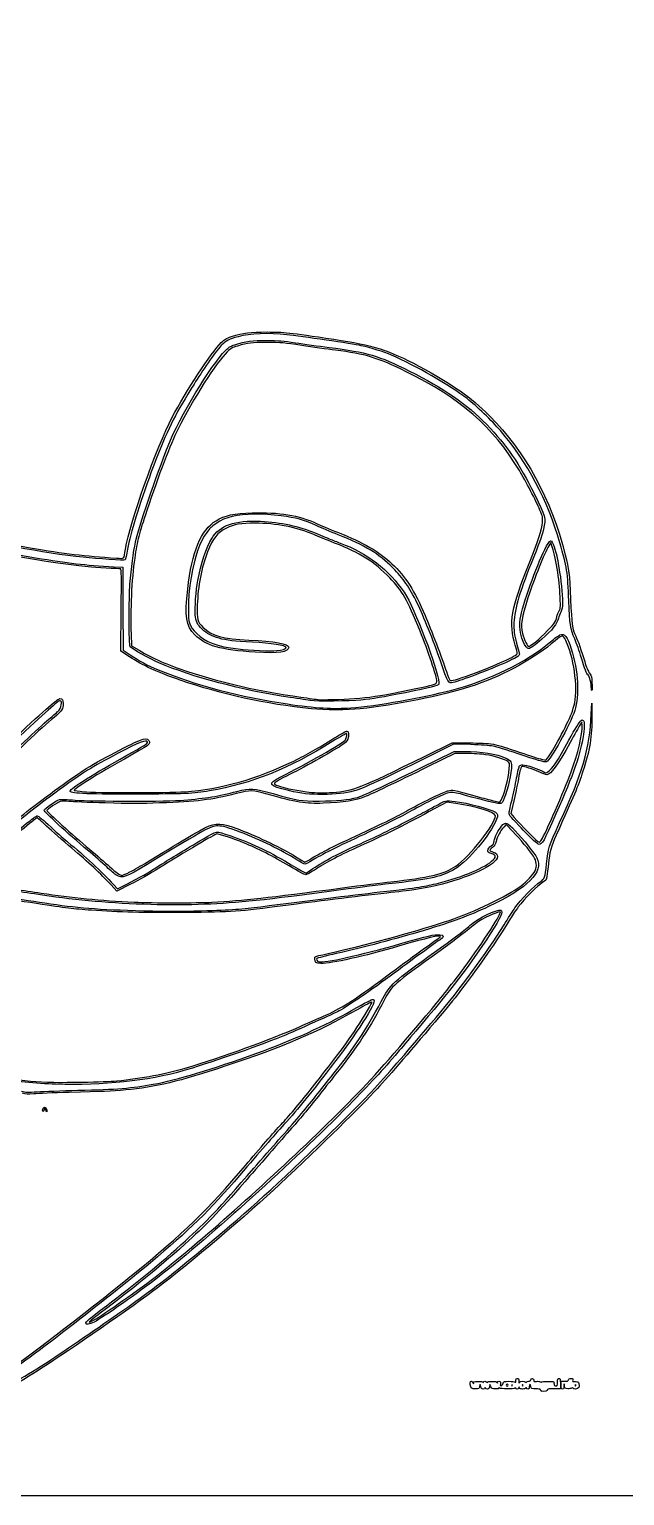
# Model space of a CAD drawing. Extents: x 0.09 to 7.29, y 6.89 to 11.9.
# Drawn here: x 1.194 to 1.504, y 8.774 to 9.539 of the extents above; entities that cross this region are included whole.
import ezdxf

# ---------------------------------------------------------------- set-up
doc = ezdxf.new("R2010")
doc.units = 0
doc.layers.add('Laag_1', color=7, linetype='CONTINUOUS')

msp = doc.modelspace()

# ---------------------------------------------------------------- linework, layer by layer
at = {"layer": 'Laag_1', "color": 1}
msp.add_lwpolyline([(0.104235, 8.773774), (0.104235, 10.240925), (7.257572, 10.240925), (7.257572, 8.773774)], close=True, dxfattribs=at)
at = {"layer": 'Laag_1', "color": 7}
for points in [[(1.466497, 9.269234), (1.46585, 9.27088), (1.464899, 9.269253)], [(1.23826, 9.2583), (1.242853, 9.258038), (1.242947, 9.236455), (1.243045, 9.214871), (1.246823, 9.212336)], [(1.246382, 9.211364), (1.241821, 9.214342), (1.242065, 9.23576)], [(1.247258, 9.223264), (1.247533, 9.21712), (1.251464, 9.21476)], [(1.487025, 9.181565), (1.487317, 9.187142), (1.487369, 9.180206)], [(1.482211, 9.17538), (1.482096, 9.177179), (1.481055, 9.1756)], [(1.400511, 9.15957), (1.414476, 9.166448), (1.423112, 9.166396)], [(1.424028, 9.165504), (1.415208, 9.165713), (1.401611, 9.158943)], [(1.398132, 9.153376), (1.415595, 9.161971), (1.42081, 9.161971)], [(1.422012, 9.160902), (1.415948, 9.160968), (1.401983, 9.154081)], [(1.461107, 9.157899), (1.463273, 9.157417), (1.46416, 9.158498)], [(1.416482, 9.134781), (1.41166, 9.135489), (1.402595, 9.130593)], [(1.43607, 9.136289), (1.439288, 9.135589), (1.439968, 9.136562)], [(1.446749, 9.136906), (1.445047, 9.129663), (1.446851, 9.127547)], [(1.446125, 9.120262), (1.442596, 9.123937), (1.441356, 9.122554)], [(1.33705, 9.099169), (1.338443, 9.098457), (1.341917, 9.100826)], [(1.246975, 9.092667), (1.239799, 9.089036), (1.236775, 9.092338)], [(1.238013, 9.092602), (1.240078, 9.090299), (1.24496, 9.092765)], [(1.439114, 9.076858), (1.439704, 9.078287), (1.438552, 9.078057)], [(1.203269, 8.975103), (1.203363, 8.974004), (1.202815, 8.974923), (1.202265, 8.975842), (1.202028, 8.975015)], [(1.429426, 8.830608), (1.429106, 8.831802), (1.428841, 8.830633)], [(1.434699, 8.830615), (1.434224, 8.831746), (1.433966, 8.830579)], [(1.453237, 8.830037), (1.45285, 8.830037)], [(1.464383, 8.833372), (1.467395, 8.833281), (1.46758, 8.832179)], [(1.470887, 8.832202), (1.470887, 8.82947), (1.467579, 8.829536)], [(1.471255, 8.831414), (1.471255, 8.833435), (1.473068, 8.833435)], [(1.473049, 8.830871), (1.472819, 8.832157), (1.472774, 8.830779)]]:
    msp.add_lwpolyline(points, dxfattribs=at)
for points in [[(1.453078, 9.216565)], [(1.45689, 9.218261)], [(1.48698, 9.195809)], [(1.340984, 9.188467)], [(1.363582, 9.189566)], [(1.456945, 9.115513)], [(1.461124, 9.115943)], [(1.239668, 9.097387)], [(1.245901, 9.09872)], [(1.25756, 9.082105)], [(1.289348, 9.083325)], [(1.208134, 8.988398)], [(1.239739, 8.990155)], [(1.20115, 8.97483)], [(1.228968, 8.866077)], [(1.223567, 8.863683)], [(1.443693, 8.831414)], [(1.445799, 8.831665)], [(1.451312, 8.831665)], [(1.46124, 8.828203)], [(1.471256, 8.831422)], [(1.47887, 8.831665)]]:
    msp.add_lwpolyline(points, close=True, dxfattribs=at)
for points in [[(1.294232, 9.375267), (1.295917, 9.376975), (1.296558, 9.377339), (1.299635, 9.37834)], [(1.30294, 9.378281), (1.298293, 9.377048), (1.296572, 9.37619), (1.294576, 9.37411)], [(1.299635, 9.37834), (1.305829, 9.380355), (1.309172, 9.38079), (1.318193, 9.380758)], [(1.328416, 9.379347), (1.318983, 9.380348), (1.309189, 9.379938), (1.30294, 9.378281)], [(1.318193, 9.380758), (1.327062, 9.380716), (1.32888, 9.380528), (1.352876, 9.37696)], [(1.367033, 9.373618), (1.362961, 9.37452), (1.335454, 9.3786), (1.328416, 9.379347)], [(1.266561, 9.32146), (1.272532, 9.33639), (1.288704, 9.363269), (1.296455, 9.371145)], [(1.268714, 9.336329), (1.275625, 9.349587), (1.288937, 9.3699), (1.294232, 9.375267)], [(1.297332, 9.370401), (1.291796, 9.365134), (1.279591, 9.345983), (1.271527, 9.329913)], [(1.294576, 9.37411), (1.291958, 9.371382), (1.285124, 9.361808), (1.280867, 9.354904)], [(1.296455, 9.371145), (1.298114, 9.37283), (1.298874, 9.373292), (1.301327, 9.374101)], [(1.302611, 9.373407), (1.299911, 9.372601), (1.299245, 9.372222), (1.297332, 9.370401)], [(1.301327, 9.374101), (1.306924, 9.375948), (1.310224, 9.376395), (1.318016, 9.376363)], [(1.318196, 9.375271), (1.309715, 9.375313), (1.30845, 9.37515), (1.302611, 9.373407)], [(1.318016, 9.376363), (1.324139, 9.376321), (1.326305, 9.376165), (1.332899, 9.375153)], [(1.336203, 9.373727), (1.326938, 9.375143), (1.325745, 9.375246), (1.318196, 9.375271)], [(1.332899, 9.375153), (1.337144, 9.374504), (1.344999, 9.373406), (1.350355, 9.372714)], [(1.353658, 9.371259), (1.349515, 9.371782), (1.34166, 9.372893), (1.336203, 9.373727)], [(1.350355, 9.372714), (1.370566, 9.370101), (1.375926, 9.368522), (1.392249, 9.360377)], [(1.352876, 9.37696), (1.373548, 9.373888), (1.381686, 9.371307), (1.397203, 9.362904)], [(1.390591, 9.360041), (1.375683, 9.367365), (1.369411, 9.36927), (1.353658, 9.371259)], [(1.383001, 9.368622), (1.378801, 9.370416), (1.372268, 9.37246), (1.367033, 9.373618)], [(1.422312, 9.345983), (1.413427, 9.352924), (1.395259, 9.363386), (1.383001, 9.368622)], [(1.397203, 9.362904), (1.415349, 9.353078), (1.423936, 9.347031), (1.43392, 9.337047)], [(1.280867, 9.354904), (1.279933, 9.353388), (1.278099, 9.350412), (1.276793, 9.348289)], [(1.449542, 9.308468), (1.435624, 9.331513), (1.418925, 9.346122), (1.390591, 9.360041)], [(1.392249, 9.360377), (1.410224, 9.351407), (1.422072, 9.343181), (1.432504, 9.332432)], [(1.276793, 9.348289), (1.268835, 9.335363), (1.265043, 9.327277), (1.257771, 9.30773)], [(1.439626, 9.329364), (1.435412, 9.334263), (1.427092, 9.34225), (1.422312, 9.345983)], [(1.244329, 9.26744), (1.24675, 9.28189), (1.260319, 9.320224), (1.268714, 9.336329)], [(1.432504, 9.332432), (1.442929, 9.321688), (1.449295, 9.312409), (1.457427, 9.296106)], [(1.43392, 9.337047), (1.452738, 9.318229), (1.466104, 9.293705), (1.473412, 9.264589)], [(1.271527, 9.329913), (1.267974, 9.322833), (1.261591, 9.306079), (1.255426, 9.287654)], [(1.470694, 9.270749), (1.464246, 9.293101), (1.453692, 9.313011), (1.439626, 9.329364)], [(1.249516, 9.271116), (1.250933, 9.278091), (1.26041, 9.30608), (1.266561, 9.32146)], [(1.460249, 9.287864), (1.458231, 9.292624), (1.452802, 9.30307), (1.449542, 9.308468)], [(1.257771, 9.30773), (1.251221, 9.29012), (1.246917, 9.276152), (1.245365, 9.267463)], [(1.457427, 9.296106), (1.463208, 9.284516), (1.463456, 9.283547), (1.462087, 9.277915)], [(1.255426, 9.287654), (1.251341, 9.275446), (1.25049, 9.27209), (1.249112, 9.262757)], [(1.291507, 9.282316), (1.295973, 9.285079), (1.300885, 9.286152), (1.310355, 9.286435)], [(1.325365, 9.284856), (1.315954, 9.286068), (1.306306, 9.285929), (1.299917, 9.28449)], [(1.310355, 9.286435), (1.324272, 9.286851), (1.334717, 9.28512), (1.343768, 9.280902)], [(1.461591, 9.281433), (1.461786, 9.284095), (1.461727, 9.284374), (1.460249, 9.287864)], [(1.276724, 9.246678), (1.278989, 9.266248), (1.283634, 9.277446), (1.291507, 9.282316)], [(1.299917, 9.28449), (1.287088, 9.2816), (1.281158, 9.271903), (1.277912, 9.248504)], [(1.296882, 9.278487), (1.292243, 9.27621), (1.289952, 9.273297), (1.287134, 9.266088)], [(1.289224, 9.273076), (1.293437, 9.279892), (1.301274, 9.282645), (1.314678, 9.282016)], [(1.311779, 9.281039), (1.304656, 9.281039), (1.3007, 9.280361), (1.296882, 9.278487)], [(1.342392, 9.275091), (1.333896, 9.27886), (1.322682, 9.281039), (1.311779, 9.281039)], [(1.314678, 9.282016), (1.325458, 9.281511), (1.334537, 9.279541), (1.343506, 9.275762)], [(1.34374, 9.279758), (1.337148, 9.282749), (1.333179, 9.28385), (1.325365, 9.284856)], [(1.355133, 9.274994), (1.351191, 9.276559), (1.346064, 9.278704), (1.34374, 9.279758)], [(1.343768, 9.280902), (1.345671, 9.280016), (1.350618, 9.277937), (1.354761, 9.276284)], [(1.454907, 9.260826), (1.459609, 9.272506), (1.461322, 9.277787), (1.461591, 9.281433)], [(1.462087, 9.277915), (1.461075, 9.273751), (1.459723, 9.269961), (1.455716, 9.260061)], [(1.22485, 9.258289), (1.20029, 9.260431), (1.152526, 9.269944), (1.141655, 9.274858)], [(1.141883, 9.275879), (1.148985, 9.272519), (1.170895, 9.26744), (1.197469, 9.262993)], [(1.222281, 9.263219), (1.202352, 9.265367), (1.17054, 9.271206), (1.158108, 9.274997)], [(1.158614, 9.276043), (1.159472, 9.275184), (1.180534, 9.270589), (1.194629, 9.268185)], [(1.246662, 9.249251), (1.247362, 9.25739), (1.248503, 9.266131), (1.249516, 9.271116)], [(1.28201, 9.251215), (1.283491, 9.259417), (1.286593, 9.268818), (1.289224, 9.273076)], [(1.353291, 9.270684), (1.349148, 9.272287), (1.344243, 9.274271), (1.342392, 9.275091)], [(1.343506, 9.275762), (1.346566, 9.274473), (1.350392, 9.272907), (1.352009, 9.272282)], [(1.352009, 9.272282), (1.353626, 9.271657), (1.356685, 9.27047), (1.358807, 9.269644)], [(1.381975, 9.252512), (1.373694, 9.26107), (1.366721, 9.265487), (1.353291, 9.270684)], [(1.354761, 9.276284), (1.368895, 9.270643), (1.37622, 9.266405), (1.38314, 9.259864)], [(1.383618, 9.257723), (1.376273, 9.265091), (1.36908, 9.269453), (1.355133, 9.274994)], [(1.462721, 9.267278), (1.465565, 9.272947), (1.466253, 9.273139), (1.467691, 9.268663)], [(1.475295, 9.240559), (1.474756, 9.255233), (1.474292, 9.258279), (1.470694, 9.270749)], [(1.194629, 9.268185), (1.212598, 9.26512), (1.222923, 9.26389), (1.239606, 9.262827)], [(1.197469, 9.262993), (1.214565, 9.260133), (1.222957, 9.259167), (1.23826, 9.2583)], [(1.24418, 9.261849), (1.243905, 9.261535), (1.229595, 9.262431), (1.222281, 9.263219)], [(1.239606, 9.262827), (1.243925, 9.262552), (1.243429, 9.262066), (1.244329, 9.26744)], [(1.245365, 9.267463), (1.244839, 9.26452), (1.244306, 9.261994), (1.24418, 9.261849)], [(1.249112, 9.262757), (1.247528, 9.252032), (1.246733, 9.235077), (1.247258, 9.223264)], [(1.287134, 9.266088), (1.283941, 9.257923), (1.282048, 9.248213), (1.281736, 9.23841)], [(1.358807, 9.269644), (1.371633, 9.264652), (1.384229, 9.254112), (1.390717, 9.242941)], [(1.449903, 9.230993), (1.45126, 9.238437), (1.458421, 9.258711), (1.462721, 9.267278)], [(1.464899, 9.269253), (1.462439, 9.265047), (1.457504, 9.252689), (1.454029, 9.242037)], [(1.470778, 9.2426), (1.470478, 9.251422), (1.468389, 9.264418), (1.466497, 9.269234)], [(1.467691, 9.268663), (1.468852, 9.265046), (1.469189, 9.263577), (1.470146, 9.257944)], [(1.473412, 9.264589), (1.47539, 9.256708), (1.475587, 9.255068), (1.476203, 9.241276)], [(1.241849, 9.257179), (1.240493, 9.257179), (1.228652, 9.257957), (1.22485, 9.258289)], [(1.242065, 9.23576), (1.24226, 9.252837), (1.242218, 9.257178), (1.241849, 9.257179)], [(1.38314, 9.259864), (1.390197, 9.253194), (1.394989, 9.245719), (1.400455, 9.232858)], [(1.396308, 9.239329), (1.392256, 9.2476), (1.388994, 9.252329), (1.383618, 9.257723)], [(1.447343, 9.217326), (1.443844, 9.22858), (1.445303, 9.23697), (1.454907, 9.260826)], [(1.455716, 9.260061), (1.449263, 9.24412), (1.446624, 9.234701), (1.44665, 9.227707)], [(1.470146, 9.257944), (1.471204, 9.251717), (1.471981, 9.24407), (1.471987, 9.239843)], [(1.246714, 9.216551), (1.246112, 9.217276), (1.246069, 9.242402), (1.246662, 9.249251)], [(1.277912, 9.248504), (1.277355, 9.244492), (1.277092, 9.240719), (1.277078, 9.236573)], [(1.280657, 9.233183), (1.280381, 9.236754), (1.281082, 9.246075), (1.28201, 9.251215)], [(1.397853, 9.224629), (1.390994, 9.241426), (1.388553, 9.245713), (1.381975, 9.252512)], [(1.280418, 9.222831), (1.27584, 9.227498), (1.275075, 9.232433), (1.276724, 9.246678)], [(1.390717, 9.242941), (1.396591, 9.232827), (1.408672, 9.199992), (1.407574, 9.197128)], [(1.454029, 9.242037), (1.450649, 9.231672), (1.450113, 9.228163), (1.451208, 9.223524)], [(1.470208, 9.23525), (1.470957, 9.236268), (1.470982, 9.236591), (1.470778, 9.2426)], [(1.471987, 9.239843), (1.471987, 9.236802), (1.471865, 9.236082), (1.471091, 9.234625)], [(1.478392, 9.220629), (1.476134, 9.225908), (1.475741, 9.228435), (1.475295, 9.240559)], [(1.476203, 9.241276), (1.476776, 9.228452), (1.477124, 9.225992), (1.478915, 9.222105)], [(1.277078, 9.236573), (1.277036, 9.228806), (1.277521, 9.227388), (1.281416, 9.223488)], [(1.284291, 9.225675), (1.281669, 9.228155), (1.280925, 9.229691), (1.280657, 9.233183)], [(1.281736, 9.23841), (1.281485, 9.23058), (1.281694, 9.229753), (1.284694, 9.226821)], [(1.408227, 9.209746), (1.404958, 9.219249), (1.399463, 9.232889), (1.396308, 9.239329)], [(1.400455, 9.232858), (1.403429, 9.225858), (1.40934, 9.210234), (1.411517, 9.203618)], [(1.467429, 9.22854), (1.468221, 9.229614), (1.468824, 9.230976), (1.469057, 9.232215)], [(1.469057, 9.232215), (1.469262, 9.233298), (1.469778, 9.234664), (1.470208, 9.23525)], [(1.471091, 9.234625), (1.470597, 9.233696), (1.470084, 9.232307), (1.46995, 9.231539)], [(1.293149, 9.220983), (1.288994, 9.222187), (1.286687, 9.223409), (1.284291, 9.225675)], [(1.284694, 9.226821), (1.289357, 9.222257), (1.295082, 9.220634), (1.308641, 9.220032)], [(1.406577, 9.198517), (1.406577, 9.200726), (1.401912, 9.214691), (1.397853, 9.224629)], [(1.44665, 9.227707), (1.446692, 9.224062), (1.44705, 9.221876), (1.448613, 9.216595)], [(1.453078, 9.216565), (1.450748, 9.219079), (1.449098, 9.226578), (1.449903, 9.230993)], [(1.45689, 9.218261), (1.459562, 9.220255), (1.465822, 9.22636), (1.467429, 9.22854)], [(1.46995, 9.231539), (1.469489, 9.228884), (1.466471, 9.225043), (1.461312, 9.220549)], [(1.261658, 9.208231), (1.257012, 9.210236), (1.24761, 9.215471), (1.246714, 9.216551)], [(1.311968, 9.213757), (1.293888, 9.214855), (1.286023, 9.217117), (1.280418, 9.222831)], [(1.281416, 9.223488), (1.285904, 9.218994), (1.291971, 9.21673), (1.302949, 9.215453)], [(1.310482, 9.218943), (1.301047, 9.219419), (1.296834, 9.219914), (1.293149, 9.220983)], [(1.308641, 9.220032), (1.322, 9.21944), (1.329421, 9.218091), (1.329399, 9.21626)], [(1.328046, 9.216163), (1.327876, 9.217244), (1.320263, 9.21845), (1.310482, 9.218943)], [(1.414289, 9.193948), (1.434149, 9.199214), (1.452924, 9.208406), (1.465781, 9.219157)], [(1.466137, 9.218068), (1.455694, 9.209336), (1.4393, 9.200703), (1.42348, 9.195605)], [(1.448471, 9.213081), (1.448471, 9.213419), (1.447963, 9.215331), (1.447343, 9.217326)], [(1.448613, 9.216595), (1.449144, 9.214804), (1.449577, 9.213033), (1.449577, 9.21266)], [(1.451208, 9.223524), (1.452051, 9.219951), (1.453668, 9.216729), (1.454619, 9.216729)], [(1.454461, 9.215626), (1.454179, 9.215626), (1.453557, 9.216049), (1.453078, 9.216565)], [(1.461312, 9.220549), (1.457633, 9.217342), (1.455245, 9.215626), (1.454461, 9.215626)], [(1.454619, 9.216729), (1.454741, 9.216729), (1.45576, 9.217418), (1.45689, 9.218261)], [(1.465781, 9.219157), (1.467848, 9.220885), (1.470058, 9.222515), (1.470694, 9.222781)], [(1.473761, 9.219772), (1.472102, 9.223088), (1.472153, 9.2231), (1.466137, 9.218068)], [(1.470694, 9.222781), (1.47308, 9.223778), (1.474465, 9.222053), (1.476577, 9.215454)], [(1.478387, 9.1874), (1.480086, 9.195649), (1.477791, 9.211709), (1.473761, 9.219772)], [(1.481778, 9.211074), (1.480857, 9.214129), (1.479333, 9.218429), (1.478392, 9.220629)], [(1.478915, 9.222105), (1.480134, 9.219462), (1.481704, 9.214975), (1.483564, 9.208826)], [(1.272809, 9.199184), (1.26062, 9.203422), (1.253558, 9.206677), (1.246382, 9.211364)], [(1.246823, 9.212336), (1.251652, 9.209096), (1.255687, 9.206937), (1.261295, 9.204593)], [(1.251464, 9.21476), (1.258994, 9.210238), (1.26554, 9.20739), (1.277222, 9.203551)], [(1.302949, 9.215453), (1.309223, 9.214723), (1.319557, 9.214271), (1.323192, 9.214566)], [(1.329399, 9.21626), (1.329357, 9.213772), (1.324118, 9.213018), (1.311968, 9.213757)], [(1.323192, 9.214566), (1.32599, 9.214796), (1.328149, 9.215504), (1.328046, 9.216163)], [(1.415122, 9.197965), (1.412448, 9.197365), (1.412539, 9.19721), (1.408227, 9.209746)], [(1.424768, 9.202296), (1.437445, 9.206984), (1.448471, 9.212001), (1.448471, 9.213081)], [(1.449577, 9.21266), (1.449577, 9.211822), (1.447693, 9.21069), (1.442225, 9.208242)], [(1.476577, 9.215454), (1.480197, 9.204146), (1.480939, 9.190932), (1.478384, 9.183299)], [(1.485225, 9.202028), (1.484758, 9.202028), (1.483548, 9.205204), (1.481778, 9.211074)], [(1.483564, 9.208826), (1.484395, 9.206081), (1.48534, 9.203791), (1.486068, 9.202762)], [(1.261295, 9.204593), (1.280342, 9.196629), (1.304541, 9.190212), (1.328664, 9.186728)], [(1.330139, 9.190124), (1.304967, 9.193877), (1.279002, 9.200742), (1.261658, 9.208231)], [(1.277222, 9.203551), (1.295879, 9.19742), (1.313314, 9.193467), (1.335653, 9.190301)], [(1.411517, 9.203618), (1.412259, 9.201359), (1.413102, 9.199316), (1.413388, 9.199078)], [(1.413388, 9.199078), (1.414023, 9.198551), (1.416641, 9.19929), (1.424768, 9.202296)], [(1.442225, 9.208242), (1.433538, 9.204354), (1.418956, 9.198824), (1.415122, 9.197965)], [(1.486982, 9.19581), (1.486745, 9.198803), (1.485836, 9.202028), (1.485225, 9.202028)], [(1.486068, 9.202762), (1.487124, 9.201271), (1.487251, 9.200802), (1.487363, 9.197984)], [(1.341215, 9.18423), (1.31736, 9.186658), (1.294399, 9.191677), (1.272809, 9.199184)], [(1.361738, 9.184702), (1.375029, 9.185705), (1.399312, 9.189977), (1.414289, 9.193948)], [(1.42348, 9.195605), (1.409428, 9.191075), (1.384885, 9.186157), (1.366519, 9.184189)], [(1.388203, 9.19323), (1.3997, 9.19551), (1.404754, 9.196669), (1.405916, 9.197291)], [(1.407574, 9.197128), (1.407239, 9.19626), (1.403142, 9.195193), (1.390241, 9.192618)], [(1.405916, 9.197291), (1.406278, 9.197486), (1.406577, 9.198037), (1.406577, 9.198517)], [(1.487363, 9.197984), (1.487541, 9.193556), (1.487273, 9.192047), (1.48698, 9.195809)], [(1.210209, 9.188432), (1.209376, 9.188432), (1.202504, 9.182319), (1.186454, 9.167301)], [(1.186998, 9.169337), (1.203258, 9.184505), (1.209042, 9.189553), (1.210169, 9.189556)], [(1.211804, 9.186967), (1.211804, 9.183992), (1.211287, 9.183197), (1.207086, 9.179714)], [(1.209106, 9.182841), (1.210862, 9.184369), (1.211663, 9.188432), (1.210209, 9.188432)], [(1.210169, 9.189556), (1.21134, 9.189556), (1.211804, 9.188824), (1.211804, 9.186967)], [(1.328664, 9.186728), (1.343432, 9.184596), (1.352749, 9.184025), (1.361738, 9.184702)], [(1.34098, 9.188468), (1.339768, 9.188666), (1.334889, 9.189416), (1.330139, 9.190124)], [(1.335653, 9.190301), (1.339999, 9.189686), (1.344051, 9.18911), (1.344657, 9.189023)], [(1.366892, 9.188788), (1.361366, 9.188245), (1.343628, 9.188026), (1.340984, 9.188467)], [(1.344657, 9.189023), (1.34619, 9.188803), (1.357611, 9.189131), (1.363582, 9.189566)], [(1.363581, 9.189566), (1.371429, 9.19014), (1.376209, 9.190851), (1.388203, 9.19323)], [(1.390241, 9.192618), (1.378059, 9.190186), (1.373479, 9.189435), (1.366892, 9.188788)], [(1.476673, 9.181628), (1.477295, 9.183245), (1.478066, 9.185842), (1.478387, 9.1874)], [(1.207086, 9.179714), (1.193596, 9.16853), (1.154725, 9.129832), (1.137242, 9.110181)], [(1.203421, 9.177916), (1.205912, 9.180071), (1.20847, 9.182288), (1.209106, 9.182841)], [(1.366519, 9.184189), (1.360157, 9.183507), (1.347977, 9.183513), (1.341215, 9.18423)], [(1.478384, 9.183299), (1.475868, 9.175781), (1.465707, 9.157324), (1.463651, 9.156535)], [(1.46416, 9.158498), (1.46671, 9.161605), (1.474542, 9.176082), (1.476673, 9.181628)], [(1.47052, 9.124852), (1.482516, 9.150744), (1.486053, 9.162898), (1.487025, 9.181565)], [(1.481742, 9.178152), (1.482165, 9.178502), (1.482398, 9.178502), (1.482831, 9.17811)], [(1.487369, 9.180206), (1.487453, 9.17017), (1.48614, 9.162237), (1.482662, 9.151679)], [(1.169357, 9.145277), (1.184796, 9.160736), (1.196209, 9.171671), (1.203421, 9.177916)], [(1.359517, 9.171322), (1.359346, 9.171427), (1.356154, 9.169611), (1.352419, 9.167287)], [(1.352909, 9.168857), (1.356531, 9.171133), (1.359257, 9.172614), (1.359707, 9.17255)], [(1.358984, 9.168094), (1.35953, 9.169418), (1.359815, 9.171138), (1.359517, 9.171322)], [(1.359707, 9.17255), (1.360711, 9.172407), (1.360895, 9.170457), (1.360098, 9.168376)], [(1.482873, 9.170761), (1.481283, 9.160215), (1.47794, 9.150534), (1.468574, 9.129346)], [(1.475367, 9.167812), (1.478734, 9.174017), (1.480802, 9.177372), (1.481742, 9.178152)], [(1.481055, 9.1756), (1.480482, 9.174732), (1.478191, 9.17069), (1.475963, 9.166618)], [(1.4765, 9.151314), (1.480033, 9.160838), (1.482481, 9.171157), (1.482211, 9.17538)], [(1.482831, 9.17811), (1.483532, 9.177529), (1.483539, 9.175316), (1.482873, 9.170761)], [(1.22103, 9.151216), (1.227188, 9.155369), (1.246393, 9.165695), (1.251597, 9.167651)], [(1.255801, 9.166842), (1.25532, 9.168307), (1.251525, 9.166884), (1.240083, 9.160829)], [(1.256475, 9.167693), (1.257675, 9.165861), (1.257073, 9.165404), (1.243762, 9.158022)], [(1.244506, 9.159648), (1.253732, 9.164766), (1.256007, 9.166215), (1.255801, 9.166842)], [(1.251597, 9.167651), (1.254735, 9.168831), (1.255724, 9.168839), (1.256475, 9.167693)], [(1.352419, 9.167287), (1.329149, 9.152806), (1.310384, 9.145254), (1.288023, 9.141371)], [(1.32534, 9.148796), (1.337616, 9.154827), (1.358438, 9.166771), (1.358984, 9.168094)], [(1.356671, 9.164984), (1.351378, 9.161559), (1.336131, 9.153029), (1.328277, 9.149099)], [(1.331977, 9.156975), (1.339022, 9.160465), (1.344474, 9.163559), (1.352909, 9.168857)], [(1.360098, 9.168376), (1.359603, 9.16708), (1.359024, 9.166507), (1.356671, 9.164984)], [(1.423112, 9.166396), (1.43559, 9.166316), (1.436104, 9.166225), (1.449939, 9.161473)], [(1.435903, 9.164702), (1.433888, 9.165093), (1.429842, 9.165368), (1.424028, 9.165504)], [(1.448397, 9.160878), (1.443206, 9.162654), (1.437583, 9.164375), (1.435903, 9.164702)], [(1.475963, 9.166618), (1.469483, 9.154774), (1.465903, 9.149844), (1.463783, 9.149844)], [(1.464332, 9.151246), (1.466777, 9.152884), (1.469417, 9.156847), (1.475367, 9.167812)], [(1.240083, 9.160829), (1.226703, 9.153781), (1.222263, 9.151009), (1.209741, 9.141882)], [(1.215477, 9.141365), (1.215477, 9.142547), (1.228775, 9.150921), (1.244506, 9.159648)], [(1.243762, 9.158022), (1.23047, 9.15065), (1.216819, 9.142114), (1.217575, 9.141646)], [(1.275343, 9.140965), (1.293682, 9.142185), (1.313325, 9.147739), (1.331977, 9.156975)], [(1.352231, 9.140594), (1.363383, 9.141513), (1.365688, 9.142418), (1.400511, 9.15957)], [(1.401611, 9.158943), (1.379012, 9.147691), (1.367925, 9.142581), (1.363463, 9.141359)], [(1.42081, 9.161971), (1.42976, 9.161971), (1.437623, 9.160717), (1.442404, 9.158528)], [(1.431934, 9.160275), (1.429812, 9.160582), (1.425347, 9.160865), (1.422012, 9.160902)], [(1.443576, 9.15671), (1.442126, 9.157851), (1.436247, 9.159651), (1.431934, 9.160275)], [(1.442404, 9.158528), (1.445202, 9.157248), (1.445686, 9.156352), (1.445369, 9.153053)], [(1.444289, 9.152996), (1.444522, 9.155879), (1.444501, 9.155983), (1.443576, 9.15671)], [(1.463651, 9.156535), (1.462761, 9.156194), (1.458755, 9.157335), (1.448397, 9.160878)], [(1.449939, 9.161473), (1.454891, 9.159772), (1.459917, 9.158163), (1.461107, 9.157899)], [(1.189942, 9.128207), (1.196801, 9.133789), (1.213349, 9.146037), (1.22103, 9.151216)], [(1.329316, 9.141538), (1.318741, 9.143983), (1.318063, 9.14522), (1.32534, 9.148796)], [(1.328277, 9.149099), (1.322524, 9.14622), (1.321513, 9.14553), (1.322068, 9.144862)], [(1.365051, 9.137942), (1.367904, 9.138755), (1.377921, 9.143429), (1.398132, 9.153376)], [(1.401983, 9.154081), (1.38502, 9.145714), (1.37285, 9.139893), (1.368908, 9.138259)], [(1.439968, 9.136562), (1.441507, 9.13876), (1.443865, 9.14773), (1.444289, 9.152996)], [(1.445369, 9.153053), (1.444878, 9.147951), (1.442687, 9.139336), (1.441071, 9.136155)], [(1.4457, 9.136799), (1.446423, 9.139831), (1.4475, 9.144934), (1.448096, 9.148138)], [(1.449035, 9.147639), (1.448715, 9.145719), (1.447684, 9.140889), (1.446749, 9.136906)], [(1.448096, 9.148138), (1.448691, 9.151342), (1.449371, 9.154195), (1.449605, 9.154477)], [(1.45099, 9.154053), (1.450232, 9.153813), (1.449871, 9.152628), (1.449035, 9.147639)], [(1.449605, 9.154477), (1.449838, 9.154759), (1.450656, 9.15499), (1.45142, 9.15499)], [(1.460153, 9.151116), (1.456462, 9.152822), (1.451808, 9.154313), (1.45099, 9.154053)], [(1.45142, 9.15499), (1.453033, 9.15499), (1.459724, 9.15276), (1.461911, 9.151493)], [(1.463783, 9.149844), (1.463301, 9.149844), (1.461668, 9.150417), (1.460153, 9.151116)], [(1.461124, 9.115943), (1.46296, 9.118741), (1.472906, 9.141621), (1.4765, 9.151314)], [(1.461911, 9.151493), (1.46334, 9.150665), (1.463448, 9.150654), (1.464332, 9.151246)], [(1.482662, 9.151679), (1.479897, 9.143289), (1.478124, 9.13905), (1.468719, 9.118333)], [(1.209741, 9.141882), (1.185779, 9.124415), (1.171575, 9.111962), (1.135551, 9.076837)], [(1.249103, 9.139718), (1.221914, 9.139677), (1.215477, 9.140021), (1.215477, 9.141365)], [(1.217575, 9.141646), (1.217749, 9.141538), (1.219953, 9.141234), (1.222474, 9.140965)], [(1.222474, 9.140965), (1.228476, 9.140327), (1.265754, 9.140329), (1.275343, 9.140965)], [(1.288023, 9.141371), (1.279701, 9.139926), (1.275063, 9.139729), (1.249103, 9.139718)], [(1.302026, 9.139978), (1.288661, 9.13663), (1.28177, 9.135786), (1.262104, 9.135084)], [(1.274648, 9.136537), (1.28626, 9.13757), (1.292718, 9.138632), (1.302369, 9.141095)], [(1.318069, 9.139745), (1.310675, 9.141863), (1.309617, 9.141878), (1.302026, 9.139978)], [(1.302369, 9.141095), (1.309754, 9.14298), (1.31068, 9.142924), (1.321264, 9.139944)], [(1.322068, 9.144862), (1.32302, 9.143715), (1.334494, 9.14119), (1.341464, 9.140594)], [(1.347212, 9.139526), (1.339701, 9.139526), (1.336448, 9.139888), (1.329316, 9.141538)], [(1.341464, 9.140594), (1.345623, 9.140241), (1.34788, 9.140241), (1.352231, 9.140594)], [(1.363463, 9.141359), (1.358877, 9.140102), (1.35379, 9.139529), (1.347212, 9.139526)], [(1.39151, 9.131253), (1.400776, 9.136416), (1.410223, 9.141003), (1.412586, 9.141487)], [(1.42146, 9.139051), (1.41353, 9.141301), (1.413487, 9.141297), (1.405184, 9.137194)], [(1.412586, 9.141487), (1.414945, 9.14197), (1.414103, 9.142142), (1.427524, 9.138454)], [(1.201897, 9.131252), (1.201939, 9.132002), (1.208439, 9.136571), (1.209872, 9.13684)], [(1.210325, 9.135851), (1.209016, 9.135497), (1.203355, 9.13163), (1.203355, 9.131088)], [(1.209872, 9.13684), (1.210628, 9.136983), (1.214308, 9.136882), (1.21805, 9.136582)], [(1.214808, 9.135893), (1.212725, 9.13614), (1.21129, 9.136133), (1.210325, 9.135851)], [(1.233808, 9.135084), (1.225043, 9.135332), (1.216493, 9.135693), (1.214808, 9.135893)], [(1.21805, 9.136582), (1.227199, 9.135891), (1.267037, 9.135859), (1.274648, 9.136537)], [(1.262104, 9.135084), (1.252465, 9.134739), (1.246237, 9.134743), (1.233808, 9.135084)], [(1.347227, 9.134928), (1.338514, 9.134532), (1.333206, 9.13541), (1.318069, 9.139745)], [(1.321264, 9.139944), (1.334763, 9.136143), (1.335285, 9.136059), (1.345206, 9.136087)], [(1.345206, 9.136087), (1.354105, 9.136129), (1.360838, 9.136742), (1.365051, 9.137942)], [(1.368908, 9.138259), (1.364394, 9.136389), (1.358079, 9.135418), (1.347227, 9.134928)], [(1.405184, 9.137194), (1.401605, 9.135425), (1.396361, 9.132689), (1.393531, 9.131115)], [(1.402791, 9.131887), (1.404368, 9.132735), (1.40679, 9.134063), (1.408172, 9.134838)], [(1.408172, 9.134838), (1.41115, 9.136509), (1.411857, 9.136555), (1.418337, 9.135501)], [(1.437075, 9.128389), (1.437075, 9.13014), (1.427199, 9.133208), (1.416482, 9.134781)], [(1.418337, 9.135501), (1.427043, 9.134086), (1.437044, 9.131071), (1.437815, 9.12963)], [(1.439165, 9.134777), (1.437731, 9.134777), (1.429639, 9.136731), (1.42146, 9.139051)], [(1.427524, 9.138454), (1.430454, 9.137648), (1.4343, 9.136674), (1.43607, 9.136289)], [(1.441071, 9.136155), (1.440477, 9.134985), (1.44019, 9.134777), (1.439165, 9.134777)], [(1.44418, 9.130121), (1.444292, 9.130762), (1.444978, 9.133768), (1.4457, 9.136799)], [(1.198229, 9.127363), (1.197739, 9.127186), (1.183351, 9.115394), (1.177267, 9.110185)], [(1.180571, 9.114404), (1.192819, 9.12464), (1.197552, 9.128347), (1.198375, 9.128347)], [(1.203252, 9.123041), (1.200669, 9.125484), (1.198409, 9.127429), (1.198229, 9.127363)], [(1.198375, 9.128347), (1.198937, 9.128347), (1.201257, 9.126436), (1.205597, 9.122395)], [(1.224512, 9.110488), (1.214568, 9.118877), (1.201876, 9.13053), (1.201897, 9.131252)], [(1.203355, 9.131088), (1.203355, 9.130545), (1.216829, 9.118359), (1.225589, 9.110979)], [(1.285954, 9.122212), (1.291647, 9.124965), (1.294211, 9.124818), (1.30368, 9.121193)], [(1.364132, 9.117809), (1.380583, 9.125472), (1.38524, 9.127759), (1.39151, 9.131253)], [(1.402595, 9.130593), (1.38764, 9.122516), (1.379484, 9.118453), (1.366337, 9.112529)], [(1.367072, 9.11401), (1.373569, 9.116862), (1.387648, 9.123749), (1.394389, 9.127371)], [(1.393531, 9.131115), (1.386712, 9.127321), (1.381477, 9.124719), (1.368607, 9.11873)], [(1.394389, 9.127371), (1.397433, 9.129007), (1.401214, 9.13104), (1.402791, 9.131887)], [(1.436917, 9.124954), (1.43271, 9.116175), (1.42132, 9.103336), (1.414722, 9.099934)], [(1.416367, 9.102105), (1.423632, 9.107095), (1.437056, 9.124133), (1.437075, 9.128389)], [(1.437815, 9.12963), (1.438405, 9.128528), (1.438255, 9.127746), (1.436917, 9.124954)], [(1.440283, 9.123014), (1.442329, 9.125404), (1.442947, 9.125189), (1.447374, 9.120553)], [(1.449325, 9.123289), (1.444309, 9.1286), (1.443987, 9.129027), (1.44418, 9.130121)], [(1.446851, 9.127547), (1.44979, 9.124098), (1.459274, 9.114565), (1.459766, 9.114565)], [(1.468574, 9.129346), (1.462141, 9.114793), (1.461395, 9.113432), (1.459842, 9.113432)], [(1.463711, 9.103401), (1.464515, 9.111594), (1.464814, 9.112536), (1.47052, 9.124852)], [(1.216402, 9.111469), (1.211753, 9.11539), (1.205836, 9.120598), (1.203252, 9.123041)], [(1.205597, 9.122395), (1.209114, 9.119122), (1.213019, 9.115621), (1.214275, 9.114616)], [(1.25415, 9.103397), (1.272704, 9.114708), (1.28287, 9.120722), (1.285954, 9.122212)], [(1.292421, 9.123086), (1.288791, 9.123128), (1.287318, 9.122304), (1.255541, 9.10299)], [(1.291925, 9.118977), (1.29115, 9.118977), (1.274852, 9.109305), (1.261735, 9.101063)], [(1.284882, 9.116389), (1.292249, 9.120731), (1.291076, 9.120588), (1.298728, 9.118073)], [(1.305818, 9.114348), (1.30111, 9.116258), (1.292949, 9.118977), (1.291925, 9.118977)], [(1.304063, 9.119892), (1.297493, 9.122443), (1.295207, 9.12307), (1.292421, 9.123086)], [(1.298728, 9.118073), (1.308329, 9.114917), (1.318809, 9.109986), (1.329314, 9.103684)], [(1.30368, 9.121193), (1.314014, 9.117237), (1.32631, 9.111304), (1.33313, 9.106985)], [(1.333187, 9.105675), (1.325647, 9.11043), (1.314818, 9.115717), (1.304063, 9.119892)], [(1.340883, 9.105986), (1.344854, 9.108531), (1.351821, 9.112074), (1.364132, 9.117809)], [(1.368607, 9.11873), (1.355209, 9.112496), (1.345996, 9.107867), (1.341715, 9.105221)], [(1.436445, 9.115313), (1.436707, 9.117247), (1.438598, 9.121045), (1.440283, 9.123014)], [(1.441356, 9.122554), (1.439679, 9.120684), (1.437918, 9.117294), (1.437422, 9.114981)], [(1.456828, 9.10734), (1.454708, 9.110533), (1.449939, 9.116291), (1.446125, 9.120262)], [(1.447374, 9.120553), (1.451466, 9.116267), (1.45766, 9.108533), (1.458643, 9.106482)], [(1.456924, 9.115544), (1.455688, 9.116687), (1.452269, 9.120173), (1.449325, 9.123289)], [(1.468719, 9.118333), (1.46617, 9.112718), (1.465149, 9.108972), (1.464681, 9.103519)], [(1.214275, 9.114616), (1.222889, 9.107725), (1.232189, 9.099099), (1.238013, 9.092602)], [(1.236775, 9.092338), (1.23141, 9.0982), (1.225044, 9.104177), (1.216402, 9.111469)], [(1.234548, 9.101704), (1.232479, 9.103624), (1.227962, 9.107577), (1.224512, 9.110488)], [(1.225589, 9.110979), (1.229227, 9.107913), (1.233883, 9.10385), (1.235936, 9.10195)], [(1.26243, 9.102737), (1.26801, 9.10631), (1.275191, 9.110676), (1.284882, 9.116389)], [(1.329647, 9.102234), (1.32122, 9.107284), (1.313267, 9.111327), (1.305818, 9.114348)], [(1.341917, 9.100826), (1.347958, 9.104944), (1.355857, 9.109084), (1.367072, 9.11401)], [(1.366337, 9.112529), (1.356432, 9.108066), (1.348756, 9.104047), (1.343808, 9.100732)], [(1.434398, 9.10886), (1.432418, 9.109278), (1.432634, 9.111279), (1.434822, 9.112779)], [(1.435577, 9.111924), (1.434786, 9.111288), (1.434139, 9.110582), (1.434139, 9.110355)], [(1.434139, 9.110355), (1.434139, 9.110125), (1.434886, 9.109742), (1.435801, 9.109497)], [(1.434822, 9.112779), (1.435991, 9.11358), (1.436272, 9.11402), (1.436445, 9.115313)], [(1.435801, 9.109497), (1.438995, 9.108642), (1.438862, 9.106193), (1.43548, 9.103584)], [(1.437422, 9.114981), (1.437095, 9.113454), (1.43673, 9.112851), (1.435577, 9.111924)], [(1.459842, 9.113432), (1.459484, 9.113432), (1.458181, 9.114369), (1.456945, 9.115513)], [(1.459766, 9.114565), (1.460017, 9.114565), (1.460628, 9.115185), (1.461124, 9.115943)], [(1.235936, 9.10195), (1.23932, 9.098818), (1.241457, 9.0973), (1.242512, 9.097277)], [(1.255541, 9.10299), (1.244631, 9.096359), (1.242558, 9.095627), (1.239668, 9.097387)], [(1.24496, 9.092765), (1.251428, 9.096032), (1.256301, 9.098813), (1.26243, 9.102737)], [(1.245901, 9.098746), (1.247553, 9.099544), (1.251264, 9.101637), (1.25415, 9.103397)], [(1.329314, 9.103684), (1.332801, 9.101592), (1.336282, 9.09956), (1.33705, 9.099169)], [(1.33825, 9.097662), (1.337655, 9.097662), (1.334296, 9.099447), (1.329647, 9.102234)], [(1.33313, 9.106985), (1.335482, 9.105496), (1.337588, 9.104277), (1.337811, 9.104277)], [(1.33778, 9.103175), (1.337435, 9.103175), (1.335368, 9.104299), (1.333187, 9.105675)], [(1.341715, 9.105221), (1.339896, 9.104097), (1.338125, 9.103176), (1.33778, 9.103175)], [(1.337811, 9.104277), (1.338031, 9.104277), (1.339416, 9.105046), (1.340883, 9.105986)], [(1.382506, 9.093981), (1.402016, 9.096042), (1.410504, 9.098078), (1.416367, 9.102105)], [(1.43548, 9.103584), (1.42825, 9.098007), (1.409937, 9.091824), (1.394635, 9.089794)], [(1.407453, 9.093314), (1.420392, 9.096553), (1.432031, 9.101527), (1.43587, 9.105459)], [(1.458643, 9.106482), (1.462228, 9.099), (1.45414, 9.090841), (1.433404, 9.081023)], [(1.436863, 9.107477), (1.436398, 9.108214), (1.435759, 9.108573), (1.434398, 9.10886)], [(1.43587, 9.105459), (1.43697, 9.106585), (1.43717, 9.106991), (1.436863, 9.107477)], [(1.457696, 9.099762), (1.458852, 9.102149), (1.458555, 9.104739), (1.456828, 9.10734)], [(1.460335, 9.093983), (1.462814, 9.095564), (1.462988, 9.096049), (1.463711, 9.103401)], [(1.464681, 9.103519), (1.464465, 9.101003), (1.464097, 9.097996), (1.463863, 9.096837)], [(1.239668, 9.097388), (1.238923, 9.097842), (1.236619, 9.099784), (1.234548, 9.101704)], [(1.242512, 9.097277), (1.242725, 9.097277), (1.24425, 9.097922), (1.245901, 9.09872)], [(1.261735, 9.101063), (1.257564, 9.098442), (1.250922, 9.094663), (1.246975, 9.092667)], [(1.343808, 9.100732), (1.340933, 9.098805), (1.338863, 9.097662), (1.33825, 9.097662)], [(1.414722, 9.099934), (1.407706, 9.096316), (1.402013, 9.09511), (1.381404, 9.092877)], [(1.450403, 9.09187), (1.453409, 9.094077), (1.456632, 9.097564), (1.457696, 9.099762)], [(1.463863, 9.096837), (1.463468, 9.094881), (1.463317, 9.094659), (1.461743, 9.093742)], [(1.198029, 9.082613), (1.18039, 9.085287), (1.164703, 9.087551), (1.159766, 9.088136)], [(1.162013, 9.088826), (1.166115, 9.088364), (1.187899, 9.085196), (1.202253, 9.082975)], [(1.171238, 9.091971), (1.181498, 9.090819), (1.191381, 9.089509), (1.200415, 9.088103)], [(1.20115, 9.087005), (1.189363, 9.088791), (1.182572, 9.089694), (1.172119, 9.090865)], [(1.200415, 9.088103), (1.216324, 9.085625), (1.231075, 9.084185), (1.248924, 9.083367)], [(1.25756, 9.082108), (1.236662, 9.082721), (1.219688, 9.084195), (1.20115, 9.087005)], [(1.356599, 9.089726), (1.31578, 9.084244), (1.30333, 9.082931), (1.285489, 9.082231)], [(1.289348, 9.083335), (1.306445, 9.084271), (1.317653, 9.085505), (1.357333, 9.090818)], [(1.314889, 9.080973), (1.337936, 9.083941), (1.361575, 9.086876), (1.376811, 9.088661)], [(1.380487, 9.088092), (1.364615, 9.086271), (1.341499, 9.083437), (1.327936, 9.081649)], [(1.381404, 9.092877), (1.377564, 9.092461), (1.366401, 9.091043), (1.356599, 9.089726)], [(1.357333, 9.090818), (1.367136, 9.09213), (1.378464, 9.093554), (1.382506, 9.093981)], [(1.376811, 9.088661), (1.397899, 9.091131), (1.400009, 9.091451), (1.407453, 9.093314)], [(1.394635, 9.089794), (1.39221, 9.089473), (1.385844, 9.088706), (1.380487, 9.088092)], [(1.412938, 9.073811), (1.426272, 9.078325), (1.4428, 9.086293), (1.450403, 9.09187)], [(1.447245, 9.080369), (1.449907, 9.084225), (1.45763, 9.092258), (1.460335, 9.093983)], [(1.461743, 9.093742), (1.459511, 9.092442), (1.451741, 9.084657), (1.448964, 9.080937)], [(1.226642, 9.079115), (1.216662, 9.079864), (1.214103, 9.080176), (1.198029, 9.082613)], [(1.202253, 9.082975), (1.219025, 9.080377), (1.229583, 9.079536), (1.253939, 9.078857)], [(1.275161, 9.077929), (1.254214, 9.07773), (1.240771, 9.078054), (1.226642, 9.079115)], [(1.248924, 9.083367), (1.25849, 9.082928), (1.281591, 9.08291), (1.289348, 9.083325)], [(1.253939, 9.078857), (1.266293, 9.078512), (1.272907, 9.078512), (1.283889, 9.078857)], [(1.285489, 9.082231), (1.277137, 9.081903), (1.266207, 9.081856), (1.25756, 9.082105)], [(1.327936, 9.081649), (1.30248, 9.078293), (1.300835, 9.078177), (1.275161, 9.077929)], [(1.283889, 9.078857), (1.299976, 9.079361), (1.305079, 9.079709), (1.314889, 9.080973)], [(1.433404, 9.081023), (1.423145, 9.076165), (1.414772, 9.073064), (1.399962, 9.068637)], [(1.424629, 9.071946), (1.427627, 9.07482), (1.438113, 9.079815), (1.439795, 9.07917)], [(1.439795, 9.07917), (1.441341, 9.078577), (1.439871, 9.075213), (1.434381, 9.066792)], [(1.441549, 9.071554), (1.443503, 9.074694), (1.446066, 9.078661), (1.447245, 9.080369)], [(1.448964, 9.080937), (1.447756, 9.07932), (1.445883, 9.076509), (1.4448, 9.07469)], [(1.353658, 9.057439), (1.372189, 9.061624), (1.39799, 9.06875), (1.412938, 9.073811)], [(1.40618, 9.023241), (1.418764, 9.038128), (1.431999, 9.056208), (1.441549, 9.071554)], [(1.406508, 9.058117), (1.41717, 9.065785), (1.42223, 9.069646), (1.424629, 9.071946)], [(1.425734, 9.071424), (1.423032, 9.068942), (1.417676, 9.064828), (1.408966, 9.058543)], [(1.41557, 9.042171), (1.424233, 9.053214), (1.437301, 9.072469), (1.439114, 9.076858)], [(1.4448, 9.07469), (1.439621, 9.06599), (1.430097, 9.05208), (1.421795, 9.041089)], [(1.438552, 9.078057), (1.435764, 9.0775), (1.427941, 9.073452), (1.425734, 9.071424)], [(1.399962, 9.068637), (1.384239, 9.063936), (1.369006, 9.059915), (1.354048, 9.056514)], [(1.380486, 9.04489), (1.391605, 9.05314), (1.407465, 9.06467), (1.40795, 9.064856)], [(1.408197, 9.063772), (1.405485, 9.061892), (1.393832, 9.053378), (1.382141, 9.044731)], [(1.408414, 9.065409), (1.408414, 9.066327), (1.401602, 9.064753), (1.386615, 9.060374)], [(1.387835, 9.061765), (1.401909, 9.065796), (1.405329, 9.066575), (1.408044, 9.066368)], [(1.434381, 9.066792), (1.423736, 9.050463), (1.414006, 9.037748), (1.395574, 9.01608)], [(1.40795, 9.064856), (1.408208, 9.06495), (1.408414, 9.065205), (1.408414, 9.065409)], [(1.408044, 9.066368), (1.410378, 9.06619), (1.410429, 9.065318), (1.408197, 9.063772)], [(1.343002, 9.053864), (1.343002, 9.055146), (1.341947, 9.054793), (1.353658, 9.057439)], [(1.354048, 9.056514), (1.348703, 9.055299), (1.344191, 9.054166), (1.344021, 9.053996)], [(1.345027, 9.052244), (1.347906, 9.051521), (1.366515, 9.05566), (1.387835, 9.061765)], [(1.386615, 9.060374), (1.368583, 9.055104), (1.351743, 9.051362), (1.346046, 9.05136)], [(1.377561, 9.031513), (1.38249, 9.040769), (1.382873, 9.041122), (1.406508, 9.058117)], [(1.408966, 9.058543), (1.383173, 9.039931), (1.383066, 9.039836), (1.379173, 9.032249)], [(1.346046, 9.05136), (1.34352, 9.05136), (1.343002, 9.051784), (1.343002, 9.053864)], [(1.344021, 9.053996), (1.343524, 9.053499), (1.344112, 9.052473), (1.345027, 9.052244)], [(1.347411, 9.023857), (1.356528, 9.027769), (1.362684, 9.031683), (1.380486, 9.04489)], [(1.382141, 9.044731), (1.369667, 9.035508), (1.359188, 9.028409), (1.354775, 9.026192)], [(1.393516, 9.015344), (1.405082, 9.028991), (1.408357, 9.032973), (1.41557, 9.042171)], [(1.421795, 9.041089), (1.414804, 9.031833), (1.414368, 9.031284), (1.408206, 9.023976)], [(1.365035, 9.027237), (1.343885, 9.015302), (1.326902, 9.008035), (1.296146, 8.997757)], [(1.312684, 9.004569), (1.331392, 9.011318), (1.34839, 9.018965), (1.362111, 9.026803)], [(1.354775, 9.026192), (1.351305, 9.024449), (1.329709, 9.01481), (1.325363, 9.013063)], [(1.352379, 8.993458), (1.363627, 9.007548), (1.369627, 9.016614), (1.377561, 9.031513)], [(1.373308, 9.032611), (1.376062, 9.032611), (1.367094, 9.017971), (1.353252, 8.999871)], [(1.379173, 9.032249), (1.372347, 9.018944), (1.364432, 9.006784), (1.354778, 8.994765)], [(1.362111, 9.026803), (1.369935, 9.031272), (1.372515, 9.032611), (1.373308, 9.032611)], [(1.364913, 9.017928), (1.368907, 9.024003), (1.372998, 9.031035), (1.372707, 9.031325)], [(1.372707, 9.031325), (1.372624, 9.031409), (1.36917, 9.02957), (1.365035, 9.027237)], [(1.276095, 8.996953), (1.294051, 9.002342), (1.321006, 9.012132), (1.334549, 9.018184)], [(1.334549, 9.018184), (1.339299, 9.020307), (1.345087, 9.022859), (1.347411, 9.023857)], [(1.345574, 8.95761), (1.370239, 8.98135), (1.376494, 8.988124), (1.40618, 9.023241)], [(1.352159, 9.000273), (1.357988, 9.007866), (1.361424, 9.012621), (1.364913, 9.017928)], [(1.408206, 9.023976), (1.393749, 9.006826), (1.382031, 8.993259), (1.375366, 8.985952)], [(1.325363, 9.013063), (1.312461, 9.007881), (1.286054, 8.998708), (1.274197, 8.995293)], [(1.352316, 8.970519), (1.368488, 8.986442), (1.375316, 8.99387), (1.393516, 9.015344)], [(1.395574, 9.01608), (1.392049, 9.011936), (1.387836, 9.006975), (1.386212, 9.005054)], [(1.258784, 8.988365), (1.270765, 8.99056), (1.289304, 8.996133), (1.312684, 9.004569)], [(1.386212, 9.005054), (1.378347, 8.995755), (1.371598, 8.98844), (1.360825, 8.977539)], [(1.150685, 8.998106), (1.175769, 8.992117), (1.18699, 8.990292), (1.203725, 8.989482)], [(1.274197, 8.995293), (1.256437, 8.990177), (1.232173, 8.987644), (1.208134, 8.988398)], [(1.239737, 8.990155), (1.252636, 8.991423), (1.265983, 8.993919), (1.276095, 8.996953)], [(1.296146, 8.997757), (1.272389, 8.989817), (1.259891, 8.986838), (1.244455, 8.985431)], [(1.353252, 8.999871), (1.340983, 8.983828), (1.334484, 8.975825), (1.326899, 8.967419)], [(1.340454, 8.985206), (1.344198, 8.98993), (1.34591, 8.992133), (1.352159, 9.000273)], [(1.354778, 8.994765), (1.352424, 8.991835), (1.348362, 8.986708), (1.34575, 8.983373)], [(1.208133, 8.988398), (1.197558, 8.988732), (1.185891, 8.989783), (1.177999, 8.991118)], [(1.203725, 8.989482), (1.210611, 8.989148), (1.233942, 8.989587), (1.239739, 8.990155)], [(1.219526, 8.985211), (1.239996, 8.985709), (1.247645, 8.986323), (1.258784, 8.988365)], [(1.343189, 8.981883), (1.345815, 8.985207), (1.34995, 8.990416), (1.352379, 8.993458)], [(1.190094, 8.984824), (1.192634, 8.984118), (1.193204, 8.984093), (1.198546, 8.984454)], [(1.196508, 8.983334), (1.193163, 8.982985), (1.192544, 8.983017), (1.190443, 8.983669)], [(1.214931, 8.984089), (1.206846, 8.98389), (1.198556, 8.983548), (1.196508, 8.983334)], [(1.198546, 8.984454), (1.201697, 8.984666), (1.211138, 8.985007), (1.219526, 8.985211)], [(1.244455, 8.985431), (1.236561, 8.984712), (1.23248, 8.984526), (1.214931, 8.984089)], [(1.32408, 8.959302), (1.332429, 8.968721), (1.337906, 8.975194), (1.343189, 8.981883)], [(1.375366, 8.985952), (1.367442, 8.977266), (1.347002, 8.957192), (1.324627, 8.936122)], [(1.325491, 8.967459), (1.328975, 8.971192), (1.335165, 8.978534), (1.340454, 8.985206)], [(1.34575, 8.983373), (1.340818, 8.977076), (1.335617, 8.970794), (1.33086, 8.96539)], [(1.202028, 8.975015), (1.201753, 8.974037), (1.201143, 8.973909), (1.20115, 8.97483)], [(1.201156, 8.974828), (1.201198, 8.976715), (1.203104, 8.976964), (1.203269, 8.975103)], [(1.360825, 8.977539), (1.330905, 8.947264), (1.289566, 8.909885), (1.26206, 8.888233)], [(1.263241, 8.890523), (1.290144, 8.912153), (1.323071, 8.941724), (1.352316, 8.970519)], [(1.326899, 8.967419), (1.32116, 8.96106), (1.314632, 8.953557), (1.303694, 8.940748)], [(1.33086, 8.96539), (1.32581, 8.959653), (1.312404, 8.944299), (1.306438, 8.937418)], [(1.306817, 8.946069), (1.314097, 8.954687), (1.321728, 8.963429), (1.325491, 8.967459)], [(1.281079, 8.899608), (1.308218, 8.922263), (1.317863, 8.930937), (1.345574, 8.95761)], [(1.31122, 8.944602), (1.315247, 8.949251), (1.321034, 8.955866), (1.32408, 8.959302)], [(1.247454, 8.888573), (1.274997, 8.910996), (1.287063, 8.922682), (1.306817, 8.946069)], [(1.275567, 8.90671), (1.286601, 8.916694), (1.292154, 8.922595), (1.31122, 8.944602)], [(1.303694, 8.940748), (1.288444, 8.922889), (1.27713, 8.911794), (1.257307, 8.895262)], [(1.324627, 8.936122), (1.308935, 8.921345), (1.276881, 8.894138), (1.261051, 8.882159)], [(1.306438, 8.937418), (1.292639, 8.921503), (1.285788, 8.914378), (1.275233, 8.904962)], [(1.275233, 8.904962), (1.259848, 8.891238), (1.248407, 8.881882), (1.231193, 8.868949)], [(1.234408, 8.872775), (1.248877, 8.883684), (1.262857, 8.89521), (1.275567, 8.90671)], [(1.257307, 8.895262), (1.23371, 8.875583), (1.193894, 8.844834), (1.179978, 8.835542)], [(1.245517, 8.872179), (1.256808, 8.880076), (1.268306, 8.888944), (1.281079, 8.899608)], [(1.178297, 8.835713), (1.191748, 8.844711), (1.221651, 8.867567), (1.247454, 8.888573)], [(1.26206, 8.888233), (1.251877, 8.880218), (1.232373, 8.866525), (1.227979, 8.864307)], [(1.228968, 8.866076), (1.23554, 8.870026), (1.25511, 8.883985), (1.263241, 8.890523)], [(1.261051, 8.882159), (1.248257, 8.872477), (1.21567, 8.849876), (1.200631, 8.840255)], [(1.223567, 8.863683), (1.223567, 8.864445), (1.225406, 8.865987), (1.234408, 8.872775)], [(1.200599, 8.841512), (1.207284, 8.845778), (1.225687, 8.858277), (1.237983, 8.866904)], [(1.231193, 8.868949), (1.22801, 8.866558), (1.225405, 8.864535), (1.225405, 8.864454)], [(1.225405, 8.864454), (1.225405, 8.864062), (1.226265, 8.864454), (1.228968, 8.866077)], [(1.237983, 8.866904), (1.239545, 8.867999), (1.242935, 8.870373), (1.245517, 8.872179)], [(1.227979, 8.864307), (1.225687, 8.86315), (1.223567, 8.86285), (1.223567, 8.863683)], [(1.178093, 8.829758), (1.181066, 8.829758), (1.187194, 8.832958), (1.200599, 8.841512)], [(1.200631, 8.840255), (1.187516, 8.831864), (1.182007, 8.828986), (1.178815, 8.82886)], [(1.447733, 8.833793), (1.447733, 8.834695), (1.44789, 8.83494), (1.448468, 8.83494)], [(1.448468, 8.83494), (1.44907, 8.83494), (1.449205, 8.83469), (1.449214, 8.833562)], [(1.454307, 8.833467), (1.455071, 8.833467), (1.455422, 8.833679), (1.455567, 8.834234)], [(1.455567, 8.834234), (1.455835, 8.835255), (1.457114, 8.835022), (1.457081, 8.833958)], [(1.469417, 8.832976), (1.469417, 8.834689), (1.469507, 8.834934), (1.470152, 8.834934)], [(1.470152, 8.834934), (1.470821, 8.834934), (1.470887, 8.834691), (1.470887, 8.832202)], [(1.473068, 8.833435), (1.474558, 8.833435), (1.474922, 8.833564), (1.475114, 8.834171)], [(1.475114, 8.834171), (1.475281, 8.834693), (1.47567, 8.834906), (1.476465, 8.834906)], [(1.476465, 8.834906), (1.47744, 8.834906), (1.477556, 8.834801), (1.477374, 8.834079)], [(1.477374, 8.834079), (1.477183, 8.83332), (1.477291, 8.833252), (1.4787, 8.833252)], [(1.424239, 8.830597), (1.423615, 8.832386), (1.423732, 8.833455), (1.424556, 8.833455)], [(1.426604, 8.829465), (1.424734, 8.829465), (1.424613, 8.829525), (1.424239, 8.830597)], [(1.424556, 8.833455), (1.425, 8.833455), (1.425325, 8.833142), (1.425425, 8.832629)], [(1.425425, 8.832629), (1.425574, 8.831848), (1.425581, 8.831845), (1.425637, 8.832573)], [(1.425637, 8.832573), (1.425682, 8.833269), (1.425919, 8.833351), (1.427975, 8.83338)], [(1.428841, 8.830633), (1.428583, 8.8295), (1.428517, 8.829465), (1.426604, 8.829465)], [(1.427975, 8.83338), (1.429381, 8.833422), (1.430369, 8.833248), (1.430541, 8.832972)], [(1.430653, 8.829413), (1.429939, 8.829413), (1.429677, 8.829671), (1.429426, 8.830608)], [(1.430541, 8.832972), (1.430754, 8.832635), (1.43082, 8.832641), (1.430827, 8.833014)], [(1.431591, 8.829873), (1.431549, 8.829622), (1.431153, 8.829413), (1.430653, 8.829413)], [(1.430827, 8.833014), (1.430827, 8.833599), (1.432017, 8.833612), (1.432596, 8.833056)], [(1.431806, 8.829873), (1.43166, 8.830239), (1.431615, 8.830239), (1.431591, 8.829873)], [(1.432851, 8.829413), (1.432378, 8.829413), (1.431909, 8.829622), (1.431806, 8.829873)], [(1.432596, 8.833056), (1.432924, 8.832729), (1.433037, 8.832722), (1.433037, 8.833014)], [(1.433966, 8.830579), (1.433768, 8.829675), (1.433517, 8.829413), (1.432851, 8.829413)], [(1.433037, 8.833014), (1.433037, 8.8333), (1.433828, 8.833426), (1.43541, 8.833402)], [(1.437045, 8.82947), (1.43531, 8.829511), (1.43514, 8.829567), (1.434699, 8.830615)], [(1.43541, 8.833402), (1.437252, 8.83336), (1.437817, 8.833227), (1.437939, 8.832771)], [(1.43892, 8.829893), (1.43892, 8.829611), (1.438253, 8.82946), (1.437045, 8.82947)], [(1.437939, 8.832771), (1.438072, 8.832276), (1.438103, 8.832284), (1.438138, 8.832827)], [(1.438138, 8.832827), (1.438183, 8.833566), (1.439502, 8.833716), (1.439751, 8.833012)], [(1.439195, 8.829935), (1.439007, 8.830221), (1.43892, 8.83021), (1.43892, 8.829893)], [(1.447254, 8.829848), (1.446616, 8.829318), (1.439556, 8.829395), (1.439195, 8.829935)], [(1.439622, 8.831766), (1.439381, 8.831114), (1.439451, 8.831011), (1.440017, 8.83116)], [(1.439751, 8.833012), (1.439838, 8.832757), (1.439792, 8.832198), (1.439622, 8.831766)], [(1.440017, 8.83116), (1.440396, 8.831254), (1.440869, 8.831811), (1.44107, 8.832388)], [(1.44107, 8.832388), (1.441428, 8.833412), (1.441496, 8.833436), (1.444118, 8.833428)], [(1.443142, 8.831965), (1.442839, 8.831965), (1.442591, 8.831722), (1.442591, 8.831414)], [(1.442591, 8.831414), (1.442591, 8.831111), (1.442842, 8.830863), (1.443142, 8.830863)], [(1.443693, 8.831414), (1.443693, 8.831717), (1.443442, 8.831965), (1.443142, 8.831965)], [(1.443142, 8.830863), (1.443445, 8.830863), (1.443693, 8.831107), (1.443693, 8.831414)], [(1.444118, 8.833428), (1.445594, 8.833428), (1.447011, 8.833243), (1.447268, 8.833032)], [(1.445562, 8.831442), (1.445521, 8.831055), (1.445632, 8.830838), (1.445757, 8.83096)], [(1.445782, 8.831669), (1.445667, 8.831961), (1.445576, 8.831878), (1.445562, 8.831442)], [(1.445757, 8.83096), (1.445879, 8.831082), (1.44589, 8.831399), (1.445799, 8.831665)], [(1.447733, 8.829806), (1.447733, 8.830106), (1.447598, 8.830106), (1.447254, 8.829848)], [(1.447268, 8.833032), (1.447626, 8.832732), (1.447733, 8.832907), (1.447733, 8.833793)], [(1.448469, 8.829394), (1.448065, 8.829394), (1.447733, 8.829579), (1.447733, 8.829806)], [(1.449214, 8.830037), (1.449214, 8.829642), (1.448918, 8.829394), (1.448469, 8.829394)], [(1.449214, 8.833562), (1.449256, 8.832448), (1.449298, 8.832307), (1.449601, 8.832827)], [(1.449601, 8.830037), (1.449243, 8.83065), (1.449227, 8.83065), (1.449214, 8.830037)], [(1.449601, 8.832827), (1.450037, 8.833576), (1.452127, 8.833707), (1.452806, 8.833026)], [(1.451226, 8.829394), (1.450423, 8.829394), (1.449842, 8.829624), (1.449601, 8.830037)], [(1.451075, 8.831442), (1.451033, 8.831055), (1.451145, 8.830838), (1.45127, 8.83096)], [(1.451294, 8.831669), (1.451176, 8.831961), (1.451089, 8.831878), (1.451075, 8.831442)], [(1.45285, 8.830037), (1.45261, 8.829625), (1.452028, 8.829394), (1.451226, 8.829394)], [(1.45127, 8.83096), (1.451392, 8.831082), (1.451402, 8.831399), (1.451312, 8.831665)], [(1.452806, 8.833026), (1.453147, 8.832684), (1.453247, 8.832684), (1.453247, 8.833026)], [(1.453983, 8.829394), (1.453533, 8.829394), (1.453244, 8.829641), (1.453237, 8.830037)], [(1.453247, 8.833026), (1.453247, 8.833269), (1.453724, 8.833467), (1.454307, 8.833467)], [(1.454719, 8.830475), (1.454719, 8.829639), (1.454548, 8.829394), (1.453983, 8.829394)], [(1.455521, 8.830778), (1.455378, 8.832238), (1.454719, 8.831987), (1.454719, 8.830475)], [(1.459036, 8.82943), (1.455586, 8.82951), (1.455646, 8.829489), (1.455521, 8.830778)], [(1.457081, 8.833958), (1.457039, 8.833274), (1.457214, 8.833209), (1.458456, 8.833375)], [(1.458456, 8.833375), (1.459266, 8.833483), (1.460074, 8.833375), (1.460377, 8.833131)], [(1.460598, 8.828869), (1.460598, 8.829235), (1.460127, 8.829404), (1.459036, 8.82943)], [(1.460377, 8.833131), (1.460731, 8.832835), (1.460975, 8.832818), (1.461135, 8.833075)], [(1.461241, 8.828176), (1.460887, 8.828267), (1.460598, 8.82858), (1.460598, 8.828869)], [(1.461135, 8.833075), (1.461278, 8.833305), (1.462593, 8.83342), (1.464383, 8.833372)], [(1.464272, 8.829157), (1.464272, 8.828279), (1.462766, 8.827805), (1.46124, 8.828203)], [(1.467579, 8.829536), (1.465192, 8.829585), (1.464272, 8.829477), (1.464272, 8.829157)], [(1.46758, 8.832179), (1.467716, 8.831347), (1.467967, 8.831069), (1.46859, 8.831047)], [(1.46859, 8.831047), (1.469348, 8.831005), (1.469417, 8.83118), (1.469417, 8.832976)], [(1.471991, 8.829401), (1.471345, 8.829401), (1.471256, 8.829648), (1.471256, 8.831422)], [(1.472774, 8.830779), (1.472732, 8.829662), (1.472586, 8.829401), (1.471991, 8.829401)], [(1.474746, 8.829526), (1.47337, 8.829578), (1.473262, 8.829669), (1.473049, 8.830871)], [(1.476643, 8.829822), (1.476406, 8.829627), (1.475555, 8.829498), (1.474746, 8.829526)], [(1.477308, 8.82978), (1.477154, 8.830028), (1.476916, 8.830038), (1.476643, 8.829822)], [(1.478818, 8.829393), (1.478119, 8.829393), (1.477439, 8.829564), (1.477308, 8.82978)], [(1.478633, 8.831442), (1.478591, 8.831055), (1.478703, 8.830838), (1.478828, 8.83096)], [(1.478856, 8.831669), (1.478741, 8.831961), (1.478651, 8.831878), (1.478633, 8.831442)], [(1.4787, 8.833252), (1.480036, 8.833252), (1.48028, 8.833123), (1.480588, 8.832256)], [(1.480588, 8.832256), (1.48116, 8.830647), (1.480383, 8.829393), (1.478818, 8.829393)], [(1.478828, 8.83096), (1.47895, 8.831082), (1.478961, 8.831399), (1.47887, 8.831665)]]:
    msp.add_open_spline(points, degree=3, dxfattribs=at)

doc.saveas('drawing.dxf')
